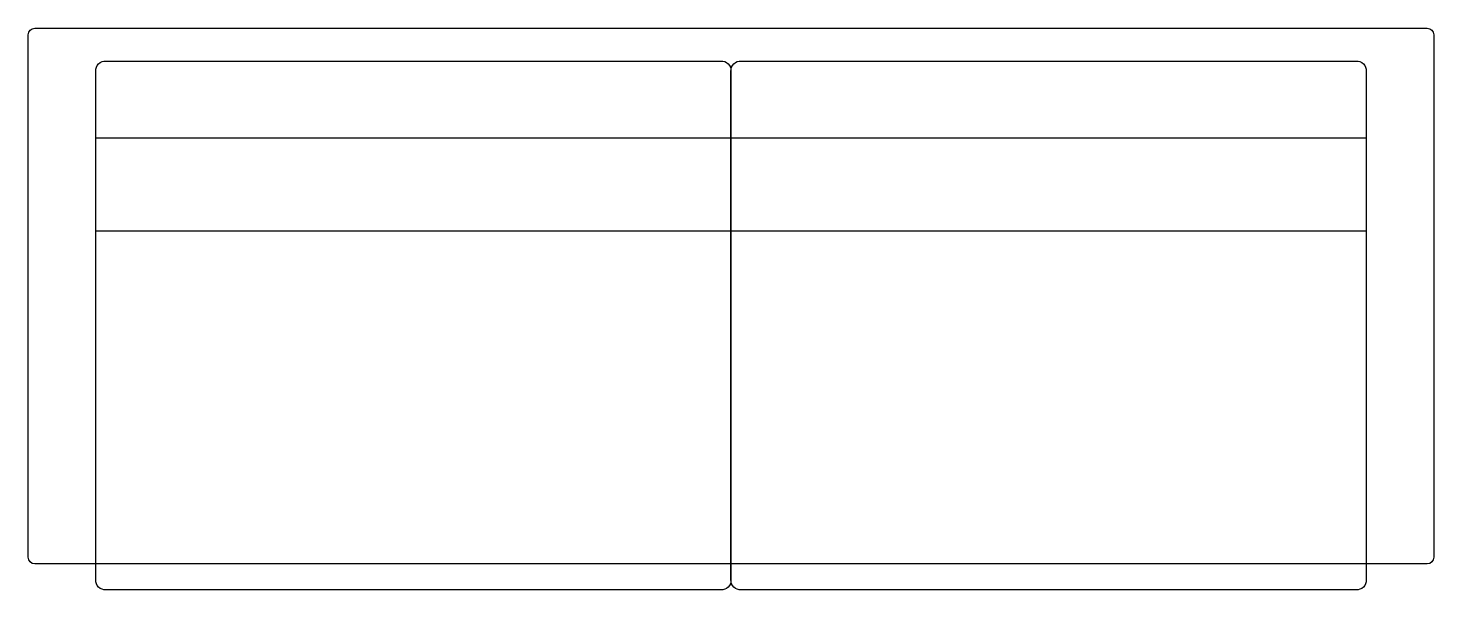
# Model space of a CAD drawing. Header units: millimetres. Extents: x -1037 to 1038, y -409 to 420.
import ezdxf

# ---------------------------------------------------------------- set-up
doc = ezdxf.new("R2010")
doc.units = ezdxf.units.MM
doc.header["$LTSCALE"] = 0.001

msp = doc.modelspace()

# ---------------------------------------------------------------- linework, layer by layer
for points in [[(-1037.5, 409.8, -0.388603), (-1027.5, 419.8), (1027.5, 419.8, -0.388603), (1037.5, 409.8), (1037.5, -361.2, -0.388603), (1027.5, -371.2), (-1027.5, -371.2, -0.388603), (-1037.5, -361.2), (-1037.5, 409.8)], [(-937.5, 356.1, -0.460294), (-922.5, 371.1), (-15, 371.1, -0.460294), (0, 356.1), (0, -394.4, -0.460294), (-15, -409.4), (-922.5, -409.4, -0.460294), (-937.5, -394.4), (-937.5, 356.1)], [(0, 356.1, -0.460294), (15, 371.1), (922.5, 371.1, -0.460294), (937.5, 356.1), (937.5, -394.4, -0.460294), (922.5, -409.4), (15, -409.4, -0.460294), (0, -394.4), (0, 356.1)]]:
    msp.add_lwpolyline(points, format="xyb")
for points in [[(-937.5, 257.7), (0, 257.7), (0, 120.3), (-937.5, 120.3), (-937.5, 257.7)], [(0, 257.7), (937.5, 257.7), (937.5, 120.3), (0, 120.3), (0, 257.7)]]:
    msp.add_lwpolyline(points)

doc.saveas('drawing.dxf')
